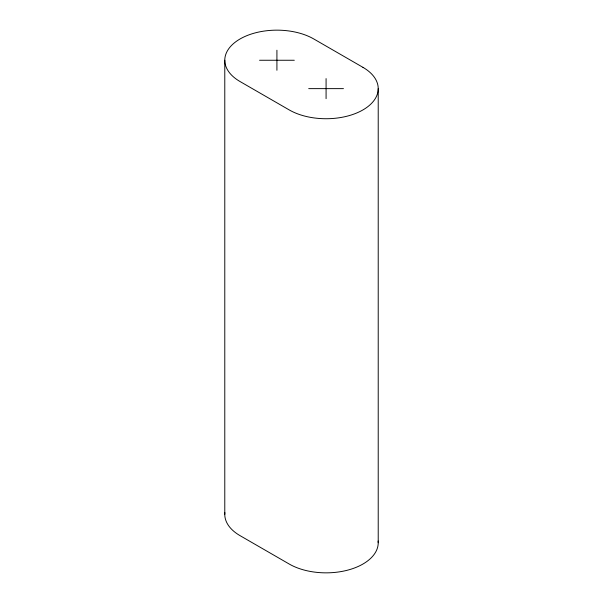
<?xml version="1.0" encoding="UTF-8"?>
<svg xmlns="http://www.w3.org/2000/svg" width="603" height="603" viewBox="0 0 603 603"><rect width="100%" height="100%" fill="white"/><g stroke="black" fill="none" stroke-linecap="round" stroke-linejoin="round"><path stroke-width="0.9" d="M259.539 60.255L294.302 60.255M308.698 88.633L343.461 88.633M378.217 88.633L378.217 542.745M326.08 78.601L326.08 98.666M276.92 50.222L276.92 70.287M224.783 60.255L224.783 514.367M378.134 541.004A52.144 30.105 0 0 1 347.418 570.212A52.144 30.105 0 0 1 289.214 564.031L240.054 535.652A52.144 30.105 0 0 1 224.866 512.625M362.946 67.348L313.786 38.969A52.144 30.105 0 0 0 240.054 38.969A52.144 30.105 0 0 0 240.054 81.541L289.214 109.919A52.144 30.105 0 0 0 362.946 109.919A52.144 30.105 0 0 0 362.946 67.348"/></g></svg>
